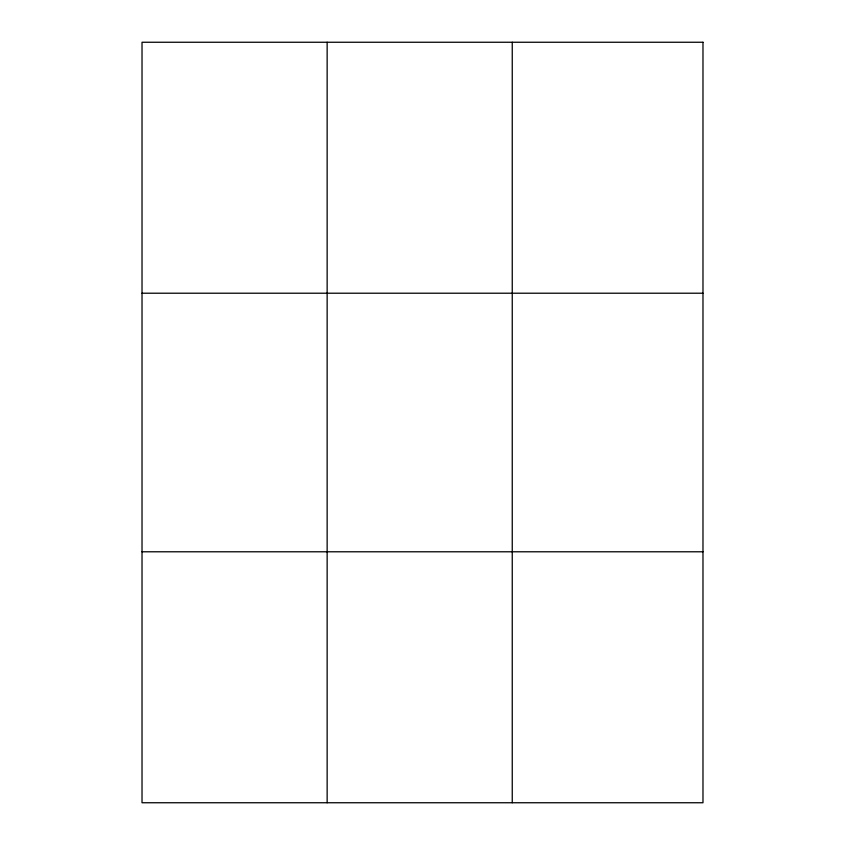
<?xml version="1.0" encoding="UTF-8"?>
<svg xmlns="http://www.w3.org/2000/svg" width="845" height="845" viewBox="0 0 845 845"><rect width="100%" height="100%" fill="white"/><g stroke="black" fill="none" stroke-linecap="round" stroke-linejoin="round"><path stroke-width="1.27" d="M327.142 42.25L327.142 802.75M512.25 42.25L512.25 802.75M142.023 293.215L702.977 293.215M142.023 551.785L702.977 551.785M702.977 42.25L702.977 802.75L142.023 802.75L142.023 42.25L702.977 42.25"/></g></svg>
